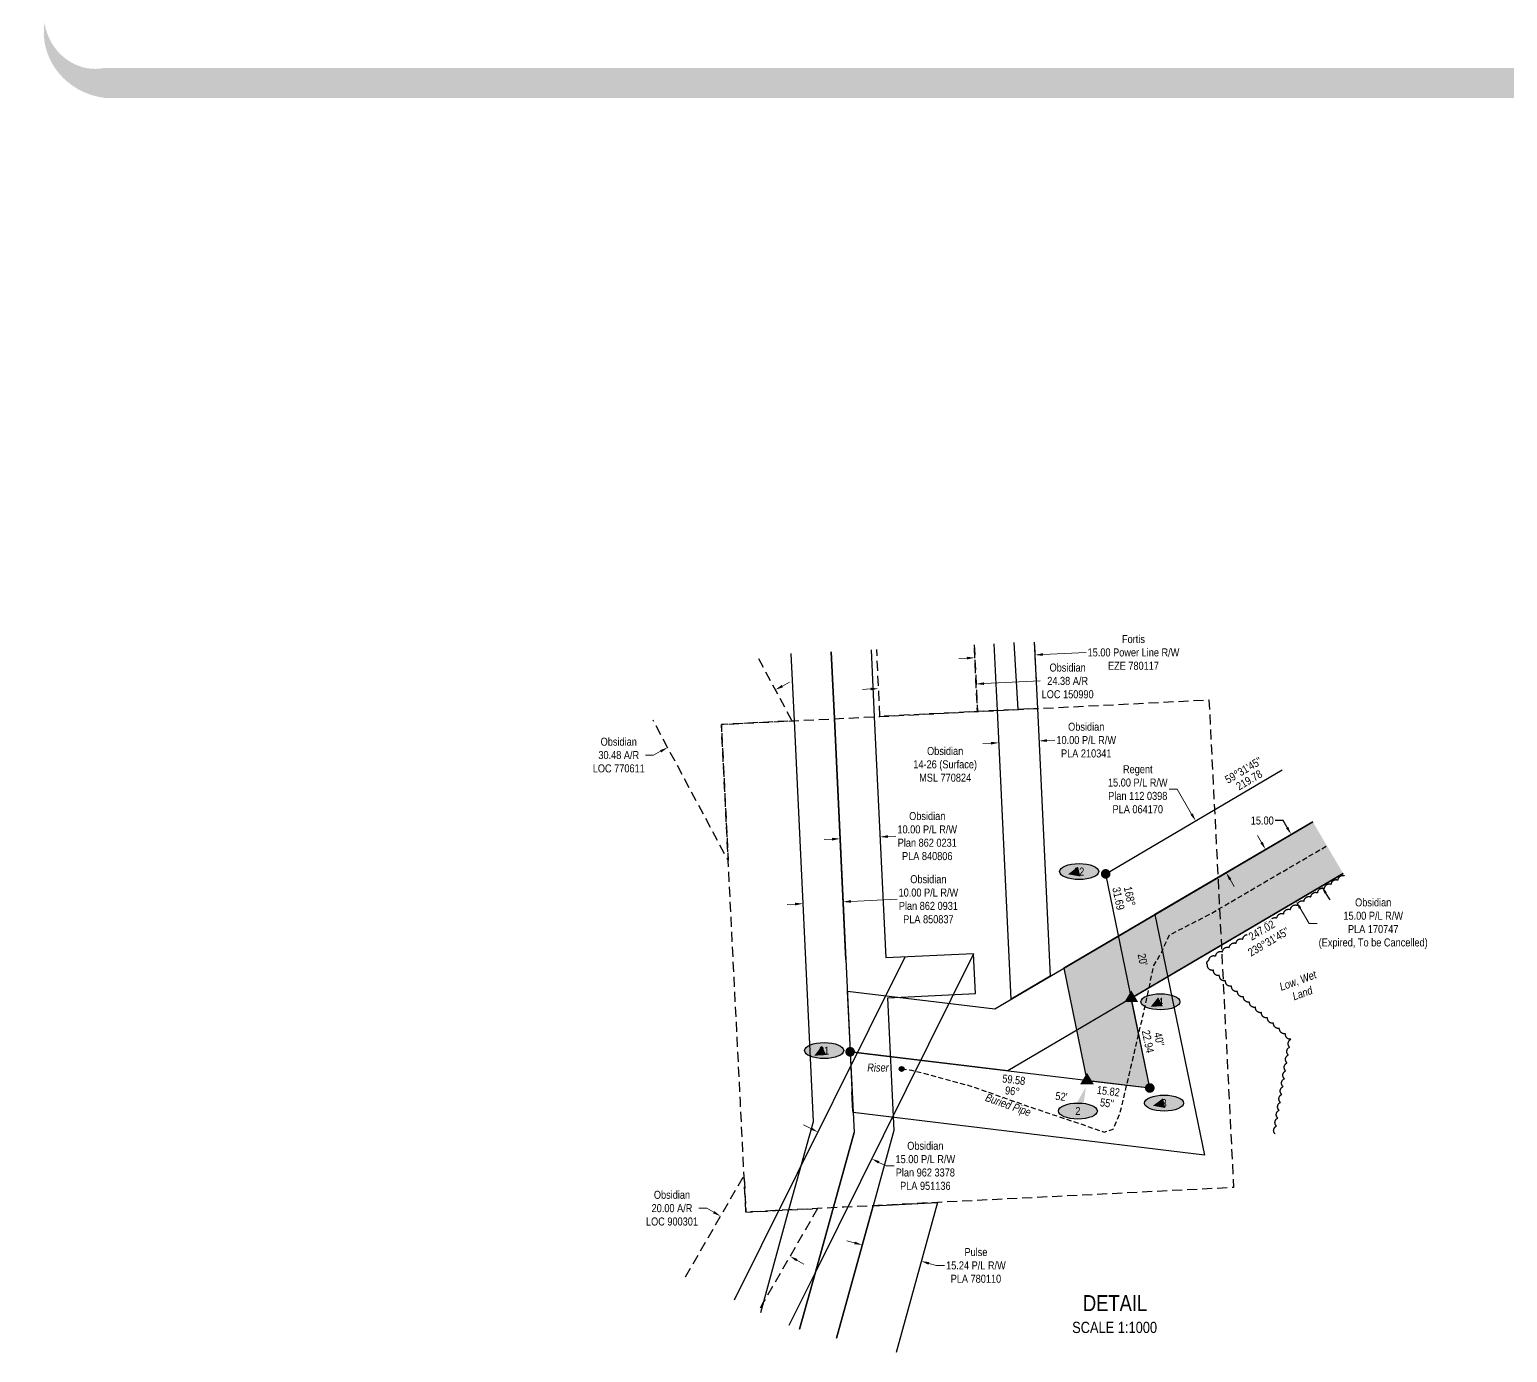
# Model space of a CAD drawing. Extents: x 615581 to 623475, y 5921655 to 5926517.
# Drawn here: x 615581 to 617428, y 5921655 to 5923307 of the extents above; entities that cross this region are included whole.
import ezdxf
from ezdxf.enums import TextEntityAlignment as Align

# ---------------------------------------------------------------- set-up
doc = ezdxf.new("R2010")
doc.units = 0
doc.header["$LTSCALE"] = 5
doc.header["$PDSIZE"] = 0.5
for name, pattern in [('0', [1, 1, 0]), ('foc-ACCESSROAD', [3.75, 2.5, -1.25]), ('foc-FLOWLINE', [3.75, 2.5, -1.25]), ('UG_PIPE', [1.875, 1.25, -0.625])]:
    doc.linetypes.add(name, pattern=pattern)
doc.layers.get('Defpoints').update_dxf_attribs({"color": 9})
for name, color, linetype in [('AS-PIPE-UG', 44, 'UG_PIPE'), ('AS-PIPE-UG-T', 44, 'Continuous'), ('AS-POWER', 104, 'foc-POWER'), ('AS-SYMBOL', 7, 'Continuous'), ('C-AR', 13, 'foc-ACCESSROAD'), ('C-EZE', 13, 'foc-FLOWLINE'), ('C-RW', 13, 'Continuous'), ('C-WS', 13, 'foc-ACCESSROAD'), ('DETAIL-T', 7, 'Continuous'), ('F-RW', 190, 'Continuous'), ('L-BD', 7, 'Continuous'), ('L-BD1', 253, 'Continuous'), ('L-MON', 1, 'Continuous'), ('P-ELEVATION', 7, 'Continuous'), ('P-PROPOSED', 10, 'Continuous'), ('P-PROPOSED-H', 21, 'Continuous'), ('P-TXT', 4, 'Continuous'), ('T-BUSH', 110, '0')]:
    doc.layers.add(name, color=color, linetype=linetype)
for name, color, linetype, lineweight in [('C-AR-T', 13, 'Continuous', 9), ('C-RW-T', 13, 'Continuous', 9), ('C-WS-T', 13, 'Continuous', 9), ('F-EZE-T', 190, 'Continuous', 9), ('F-RW-T', 190, 'Continuous', 9), ('T-TEXT', 48, 'Continuous', 18)]:
    doc.layers.add(name, color=color, linetype=linetype, lineweight=lineweight)
doc.layers.add('DISCLAIMER', color=7, linetype='Continuous', plot=False)
doc.styles.add('80', font='ARIALN.TTF', dxfattribs={"height": 10})
doc.styles.add('80CG', font='ARIALN.TTF', dxfattribs={"height": 10})
doc.styles.add('80L', font='ARIALN.TTF', dxfattribs={"height": 10})
doc.styles.add('foc-LtypeFont', font='ARIALN.TTF', dxfattribs={"height": 7.35})
doc.linetypes.add('foc-POWER', pattern='A,6,-1,["P",foc-LtypeFont,S=0.2,R=0,X=-0.625,Y=-0.75],-1.24,4', length=12.24)
doc.dimstyles.new('Compass 5 000', dxfattribs={"dimscale": 5, "dimtxt": 9, "dimasz": 2, "dimexe": 0.2, "dimexo": 0.0625, "dimgap": 0.5, "dimtad": 0, "dimtih": 1, "dimtoh": 1, "dimzin": 0, "dimdsep": 46, "dimtxsty": '80CG', "dimcen": 0.1, "dimse1": 1, "dimse2": 1, "dimclrd": 256, "dimclrt": 256, "dimaunit": 1, "dimadec": 4, "dimazin": 0, "dimtfac": 0.06, "dimtofl": 0, "dimtmove": 0, "dimatfit": 1, "dimfxl": 0.2, "dimtolj": 1, "dimtzin": 0, "dimlwd": -1, "dimarcsym": 0})

# ---------------------------------------------------------------- blocks, each defined once
blk = doc.blocks.new('*D471')
at = {"layer": 'C-AR-T', "transparency": 16777216}
for p, q in [((616632, 5922483.8), (616622, 5922483.3)), ((616773.9, 5922490.5), (616843.9, 5922493.8))]:
    blk.add_line(p, q, dxfattribs=at)
for points in [[(616631.9, 5922485.4), (616632.1, 5922482.1), (616642, 5922484.2)], [(616773.8, 5922492.2), (616773.9, 5922488.8), (616763.9, 5922490)]]:
    blk.add_solid(points, dxfattribs=at)
at = {"layer": 'Defpoints', "color": 0, "transparency": 16777216}
for p in [(616748.5, 5922813.4), (616626.7, 5922807.7), (616642, 5922484.2)]:
    blk.add_point(p, dxfattribs=at)
at = {"layer": 'C-AR-T', "transparency": 16777216, "insert": (616878.2, 5922493.8), "char_height": 10, "attachment_point": 5, "style": '80CG'}
blk.add_mtext('\\A1;Obsidian\\P24.38 A/R\\PLOC 150990', dxfattribs=at)
blk = doc.blocks.new('*D472')
at = {"layer": 'C-RW-T', "transparency": 16777216}
for p, q in [((617120.3, 5922292), (617115.3, 5922300.6)), ((617168.5, 5922210.1), (617179.9, 5922190.7)), ((617179.9, 5922190.7), (617189.9, 5922190.7))]:
    blk.add_line(p, q, dxfattribs=at)
for points in [[(617121.8, 5922292.9), (617118.9, 5922291.2), (617125.4, 5922283.4)], [(617170, 5922211), (617167.1, 5922209.3), (617163.4, 5922218.7)]]:
    blk.add_solid(points, dxfattribs=at)
at = {"layer": 'Defpoints', "color": 0, "transparency": 16777216}
for p in [(617255.1, 5922359.6), (617293.1, 5922295), (617163.4, 5922218.7)]:
    blk.add_point(p, dxfattribs=at)
at = {"layer": 'C-RW-T', "transparency": 16777216, "insert": (617259.9, 5922190.7), "char_height": 10, "attachment_point": 5, "style": '80CG'}
blk.add_mtext('\\A1;Obsidian\\P15.00 P/L R/W\\PPLA 170747\\P(Expired, To be Cancelled)', dxfattribs=at)
blk = doc.blocks.new('*D473')
at = {"layer": 'Defpoints', "color": 0, "transparency": 16777216}
for p in [(617029.8, 5922314.1), (617076.2, 5922254.4), (617067.8, 5922249.4)]:
    blk.add_point(p, dxfattribs=at)
at = {"layer": 'F-RW-T', "transparency": 16777216}
for p, q in [((617014.9, 5922358.5), (617004.9, 5922358.5)), ((617033.1, 5922327.6), (617014.9, 5922358.5)), ((617081.2, 5922245.7), (617086.3, 5922237.1))]:
    blk.add_line(p, q, dxfattribs=at)
for points in [[(617034.5, 5922328.4), (617031.6, 5922326.8), (617038.1, 5922319)], [(617082.7, 5922246.6), (617079.8, 5922244.9), (617076.2, 5922254.4)]]:
    blk.add_solid(points, dxfattribs=at)
at = {"layer": 'F-RW-T', "transparency": 16777216, "insert": (616965.8, 5922358.5), "char_height": 10, "attachment_point": 5, "style": '80CG'}
blk.add_mtext('\\A1;Regent\\P15.00 P/L R/W\\PPlan 112 0398\\PPLA 064170', dxfattribs=at)
blk = doc.blocks.new('RISER')
h = blk.add_hatch(color=255)
h.dxf.hatch_style = 1
edge = h.paths.add_edge_path()
edge.add_arc((0, 0), 0.7, 0, 360)
blk.add_hatch(color=13).paths.add_polyline_path([(0.58, -0.15), (-0.58, -0.15, 0.774597)])
at = {"color": 13}
blk.add_line((-0.58, -0.15), (0.58, -0.15), dxfattribs=at)
blk.add_circle((0, 0), 0.6, dxfattribs=at)
blk = doc.blocks.new('fdia')
at = {"color": 255, "const_width": 1}
blk.add_lwpolyline([(-0.5, 0, 1), (0.5, 0, 1)], format="xyb", close=True, dxfattribs=at)
blk = doc.blocks.new('Fdiaa')
blk.add_blockref('fdia', (0, 0))
blk = doc.blocks.new('fdib')
at = {"color": 1, "const_width": 1.6}
blk.add_lwpolyline([(-0.4, 0, 1), (0.4, 0, 1)], format="xyb", close=True, dxfattribs=at)
at = {"color": 1}
blk.add_circle((0, 0), 0.8, dxfattribs=at)
blk = doc.blocks.new('Fdibb')
blk.add_blockref('fdib', (0, 0))
blk = doc.blocks.new('fdicc')
for name in ['Fdibb', 'Fdiaa']:
    blk.add_blockref(name, (0, 0))
blk = doc.blocks.new('FDI')
blk.add_blockref('fdicc', (0, 0))
blk = doc.blocks.new('*U463')
at = {"layer": 'P-ELEVATION'}
h = blk.add_hatch(color=111, dxfattribs=at)
h.dxf.hatch_style = 1
edge = h.paths.add_edge_path()
edge.add_ellipse((0, 0), major_axis=(-24.4, 0), ratio=0.410256, start_angle=0, end_angle=360)
at = {"layer": 'P-ELEVATION', "color": 7, "flags": 128}
blk.add_lwpolyline([(0, 0, 12.5, 0, 0), (-12.4, -6.4, 0, 0, 0)], format="xyseb", dxfattribs=at)
at = {"layer": 'P-ELEVATION', "color": 7}
blk.add_ellipse((0, 0), major_axis=(-24.4, 0), ratio=0.410256, dxfattribs=at)
at = {"layer": 'P-ELEVATION', "style": '80'}
blk.add_attdef('ELEVATION', text='', height=10, dxfattribs=at).set_placement((0, 0), align=Align.MIDDLE_CENTER)
blk = doc.blocks.new('*D474')
at = {"layer": 'C-AR-T', "transparency": 16777216}
for p, q in [((616427.4, 5921835.2), (616417.4, 5921835.2)), ((616436, 5921830.2), (616427.4, 5921835.2)), ((616540, 5921770.3), (616548.6, 5921765.3))]:
    blk.add_line(p, q, dxfattribs=at)
for points in [[(616436.9, 5921831.6), (616435.2, 5921828.8), (616444.7, 5921825.2)], [(616540.8, 5921771.7), (616539.2, 5921768.8), (616531.3, 5921775.2)]]:
    blk.add_solid(points, dxfattribs=at)
at = {"layer": 'Defpoints', "color": 0, "transparency": 16777216}
for p in [(616442.2, 5921820.9), (616444.7, 5921825.2), (616528.8, 5921770.9)]:
    blk.add_point(p, dxfattribs=at)
at = {"layer": 'C-AR-T', "transparency": 16777216, "insert": (616383.9, 5921835.2), "char_height": 10, "attachment_point": 5, "style": '80CG'}
blk.add_mtext('\\A1;Obsidian\\P20.00 A/R\\PLOC 900301', dxfattribs=at)
blk = doc.blocks.new('*D475')
at = {"layer": 'Defpoints', "color": 0, "transparency": 16777216}
for p in [(616616.4, 5921770.1), (616695.2, 5921769), (616689.9, 5921749.8)]:
    blk.add_point(p, dxfattribs=at)
at = {"layer": 'F-RW-T', "transparency": 16777216}
for p, q in [((616612.1, 5921791.9), (616602.4, 5921794.6)), ((616704.8, 5921766.3), (616714.5, 5921763.7)), ((616714.5, 5921763.7), (616724.5, 5921763.7))]:
    blk.add_line(p, q, dxfattribs=at)
for points in [[(616612.5, 5921793.5), (616611.6, 5921790.3), (616621.7, 5921789.3)], [(616705.3, 5921767.9), (616704.4, 5921764.7), (616695.2, 5921769)]]:
    blk.add_solid(points, dxfattribs=at)
at = {"layer": 'F-RW-T', "transparency": 16777216, "insert": (616763.6, 5921763.7), "char_height": 10, "attachment_point": 5, "style": '80CG'}
blk.add_mtext('\\A1;Pulse\\P15.24 P/L R/W\\PPLA 780110', dxfattribs=at)
blk = doc.blocks.new('*D476')
at = {"layer": 'C-AR-T', "transparency": 16777216}
for p, q in [((616521.8, 5922487.4), (616530.6, 5922492.1)), ((616369.7, 5922405.9), (616360.9, 5922401.2)), ((616360.9, 5922401.2), (616350.9, 5922401.2))]:
    blk.add_line(p, q, dxfattribs=at)
for points in [[(616521, 5922488.9), (616522.6, 5922485.9), (616513, 5922482.7)], [(616369, 5922407.4), (616370.5, 5922404.5), (616378.6, 5922410.7)]]:
    blk.add_solid(points, dxfattribs=at)
at = {"layer": 'Defpoints', "color": 0, "transparency": 16777216}
for p in [(616515.1, 5922478.7), (616378.6, 5922410.7), (616380.7, 5922406.7)]:
    blk.add_point(p, dxfattribs=at)
at = {"layer": 'C-AR-T', "transparency": 16777216, "insert": (616317.4, 5922401.2), "char_height": 10, "attachment_point": 5, "style": '80CG'}
blk.add_mtext('\\A1;Obsidian\\P30.48 A/R\\PLOC 770611', dxfattribs=at)
blk = doc.blocks.new('*D477')
at = {"layer": 'C-RW-T', "transparency": 16777216}
for p, q in [((616607.5, 5922218.4), (616665.1, 5922221.1)), ((616537.6, 5922215.1), (616527.6, 5922214.6))]:
    blk.add_line(p, q, dxfattribs=at)
for points in [[(616607.5, 5922220.1), (616607.6, 5922216.7), (616597.5, 5922217.9)], [(616537.6, 5922216.8), (616537.7, 5922213.4), (616547.6, 5922215.6)]]:
    blk.add_solid(points, dxfattribs=at)
at = {"layer": 'Defpoints', "color": 0, "transparency": 16777216}
for p in [(616546.1, 5922248), (616596, 5922250.4), (616547.6, 5922215.6)]:
    blk.add_point(p, dxfattribs=at)
at = {"layer": 'C-RW-T', "transparency": 16777216, "insert": (616704.2, 5922221.1), "char_height": 10, "attachment_point": 5, "style": '80CG'}
blk.add_mtext('\\A1;Obsidian\\P10.00 P/L R/W\\PPlan 862 0931\\PPLA 850837', dxfattribs=at)
blk = doc.blocks.new('*D478')
at = {"layer": 'C-RW-T', "transparency": 16777216}
for p, q in [((616584, 5922296.2), (616574, 5922295.7)), ((616653.7, 5922299.5), (616663.7, 5922300))]:
    blk.add_line(p, q, dxfattribs=at)
for points in [[(616583.9, 5922297.9), (616584, 5922294.5), (616594, 5922296.7)], [(616653.7, 5922301.2), (616653.8, 5922297.8), (616643.7, 5922299)]]:
    blk.add_solid(points, dxfattribs=at)
at = {"layer": 'Defpoints', "color": 0, "transparency": 16777216}
for p in [(616643.7, 5922299), (616594.5, 5922284.5), (616644.3, 5922286.9)]:
    blk.add_point(p, dxfattribs=at)
at = {"layer": 'C-RW-T', "transparency": 16777216, "insert": (616702.8, 5922300), "char_height": 10, "attachment_point": 5, "style": '80CG'}
blk.add_mtext('\\A1;Obsidian\\P10.00 P/L R/W\\PPlan 862 0231\\PPLA 840806', dxfattribs=at)
blk = doc.blocks.new('*D479')
at = {"layer": 'C-RW-T', "transparency": 16777216}
for p, q in [((616782.4, 5922416.1), (616772.4, 5922415.6)), ((616852.3, 5922419.4), (616862.3, 5922419.9))]:
    blk.add_line(p, q, dxfattribs=at)
for points in [[(616852.3, 5922421.1), (616852.4, 5922417.7), (616842.4, 5922418.9)], [(616782.3, 5922417.8), (616782.5, 5922414.4), (616792.4, 5922416.6)]]:
    blk.add_solid(points, dxfattribs=at)
at = {"layer": 'Defpoints', "color": 0, "transparency": 16777216}
for p in [(616792.4, 5922417.1), (616842.3, 5922419.5), (616842.4, 5922418.9)]:
    blk.add_point(p, dxfattribs=at)
at = {"layer": 'C-RW-T', "transparency": 16777216, "insert": (616901.4, 5922419.9), "char_height": 10, "attachment_point": 5, "style": '80CG'}
blk.add_mtext('\\A1;Obsidian\\P10.00 P/L R/W\\PPLA 210341', dxfattribs=at)
blk = doc.blocks.new('*D480')
at = {"layer": 'C-RW-T', "transparency": 16777216}
for p, q in [((616557.3, 5921934.8), (616548.4, 5921939.2)), ((616642.4, 5921892.5), (616651.3, 5921888.1)), ((616651.3, 5921888.1), (616661.3, 5921888.1))]:
    blk.add_line(p, q, dxfattribs=at)
for points in [[(616558.1, 5921936.3), (616556.6, 5921933.3), (616566.3, 5921930.3)], [(616643.1, 5921894), (616641.6, 5921891), (616633.4, 5921897)]]:
    blk.add_solid(points, dxfattribs=at)
at = {"layer": 'Defpoints', "color": 0, "transparency": 16777216}
for p in [(616567.4, 5921932.5), (616633.4, 5921897), (616634.5, 5921899.1)]:
    blk.add_point(p, dxfattribs=at)
at = {"layer": 'C-RW-T', "transparency": 16777216, "insert": (616700.4, 5921888.1), "char_height": 10, "attachment_point": 5, "style": '80CG'}
blk.add_mtext('\\A1;Obsidian\\P15.00 P/L R/W\\PPlan 962 3378\\PPLA 951136', dxfattribs=at)
blk = doc.blocks.new('*U468')
at = {"layer": 'P-ELEVATION'}
h = blk.add_hatch(color=111, dxfattribs=at)
h.dxf.hatch_style = 1
edge = h.paths.add_edge_path()
edge.add_ellipse((0, 0), major_axis=(-24.4, 0), ratio=0.410256, start_angle=0, end_angle=360)
at = {"layer": 'P-ELEVATION', "color": 7, "flags": 128}
blk.add_lwpolyline([(0, 0, 12.5, 0, 0), (-14, -3.3, 0, 0, 0)], format="xyseb", dxfattribs=at)
at = {"layer": 'P-ELEVATION', "color": 7}
blk.add_ellipse((0, 0), major_axis=(-24.4, 0), ratio=0.410256, dxfattribs=at)
at = {"layer": 'P-ELEVATION', "style": '80'}
blk.add_attdef('ELEVATION', text='', height=10, dxfattribs=at).set_placement((0, 0), align=Align.MIDDLE_CENTER)
blk = doc.blocks.new('*D494')
at = {"layer": 'Defpoints', "color": 0, "transparency": 16777216}
for p in [(617195.4, 5922237.6), (617036.9, 5922231.2), (617074.9, 5922166.6)]:
    blk.add_point(p, dxfattribs=at)
at = {"layer": 'P-TXT', "transparency": 16777216}
for p, q in [((617147.3, 5922319.4), (617137.3, 5922319.4)), ((617152.4, 5922310.8), (617147.3, 5922319.4)), ((617200.5, 5922228.9), (617205.6, 5922220.3))]:
    blk.add_line(p, q, dxfattribs=at)
for points in [[(617153.8, 5922311.6), (617150.9, 5922309.9), (617157.4, 5922302.2)], [(617202, 5922229.8), (617199.1, 5922228.1), (617195.4, 5922237.6)]]:
    blk.add_solid(points, dxfattribs=at)
at = {"layer": 'P-TXT', "transparency": 16777216, "insert": (617121.3, 5922319.4), "char_height": 10, "attachment_point": 5, "style": '80CG'}
blk.add_mtext('\\A1;15.00', dxfattribs=at)
blk = doc.blocks.new('*U500')
at = {"layer": 'P-ELEVATION'}
h = blk.add_hatch(color=111, dxfattribs=at)
h.dxf.hatch_style = 1
edge = h.paths.add_edge_path()
edge.add_ellipse((0, 0), major_axis=(-24.4, 0), ratio=0.410256, start_angle=0, end_angle=360)
at = {"layer": 'P-ELEVATION', "color": 7, "flags": 128}
blk.add_lwpolyline([(0, 0, 12.5, 0, 0), (9.9, 29.9, 0, 0, 0)], format="xyseb", dxfattribs=at)
at = {"layer": 'P-ELEVATION', "color": 7}
blk.add_ellipse((0, 0), major_axis=(-24.4, 0), ratio=0.410256, dxfattribs=at)
at = {"layer": 'P-ELEVATION', "style": '80'}
blk.add_attdef('ELEVATION', text='', height=10, dxfattribs=at).set_placement((0, 0), align=Align.MIDDLE_CENTER)
blk = doc.blocks.new('TRIA')
blk.add_hatch(color=255).paths.add_polyline_path([(-0.04, 1.52), (-1.47, -0.87), (1.39, -0.87)])
blk = doc.blocks.new('Hybrid_EC')
at = {"color": 251}
for points in [[(-1.3, -0.74), (0, 1.42), (1.3, -0.74)], [(0.47, -0.26), (0, 0.53), (-0.47, -0.26)]]:
    blk.add_lwpolyline(points, close=True, dxfattribs=at)
at = {"layer": 'Defpoints'}
blk.add_circle((0, 0), 0.05, dxfattribs=at)
at = {"xscale": 1.2, "yscale": 1.2, "zscale": 1.2}
blk.add_blockref('TRIA', (0.05, 0.06), dxfattribs=at)
blk = doc.blocks.new('*D502')
at = {"layer": 'Defpoints', "color": 0, "transparency": 16777216}
for p in [(616762.4, 5922521.6), (616837.3, 5922526.3), (616837.3, 5922525.1)]:
    blk.add_point(p, dxfattribs=at)
at = {"layer": 'F-EZE-T', "transparency": 16777216}
for p, q in [((616752.3, 5922522.3), (616742.3, 5922521.9)), ((616847.3, 5922526.8), (616901.3, 5922529.4))]:
    blk.add_line(p, q, dxfattribs=at)
for points in [[(616752.2, 5922524), (616752.4, 5922520.7), (616762.3, 5922522.8)], [(616847.2, 5922528.5), (616847.3, 5922525.2), (616837.3, 5922526.3)]]:
    blk.add_solid(points, dxfattribs=at)
at = {"layer": 'F-EZE-T', "transparency": 16777216, "insert": (616960.4, 5922529.4), "char_height": 10, "attachment_point": 5, "style": '80CG'}
blk.add_mtext('\\A1;Fortis\\P15.00 Power Line R/W\\PEZE 780117', dxfattribs=at)
blk = doc.blocks.new('Disclaimer_Legal')
at = {"layer": 'DISCLAIMER', "color": 254, "flags": 128}
blk.add_lwpolyline([(-3612.9, -1104.6, 37.5, 37.5, 0), (4096.1, -1104.6, 37.5, 37.5, 0.414214), (4171.1, -1029.6, 37.5, 37.5, 0), (4171.1, 2078.7, 37.5, 0, 0.414214), (4096.1, 2153.7, 0, 0, 0), (-3612.9, 2153.7, 0, 0, 0.414214), (-3687.9, 2078.7, 0, 0, 0), (-3687.9, -1029.6, 0, 37.5, 0.414214)], format="xyseb", close=True, dxfattribs=at)

msp = doc.modelspace()

# ---------------------------------------------------------------- hatches: boundary and pattern name
at = {"layer": 'P-PROPOSED-H'}
h = msp.add_hatch(color=256, dxfattribs=at)
h.dxf.hatch_style = 1
h.paths.add_polyline_path([(617184.351, 5922318.016), (616873.431, 5922135.083), (616902.355, 5921994.861), (616980.861, 5921985.386), (616957.699, 5922097.676), (617222.37, 5922253.398)])

# ---------------------------------------------------------------- linework, layer by layer
at = {"layer": 'AS-PIPE-UG', "flags": 128}
msp.add_lwpolyline([(616670.781, 5922009.126), (616683.306, 5922007.776), (616705.566, 5922001.741), (616756.096, 5921988.176), (616830.146, 5921962.011), (616892.121, 5921941.336), (616923.831, 5921930.326), (616935.011, 5921934.061), (616943.666, 5921953.796), (616955.011, 5922001.626), (616967.341, 5922054.336), (616976.676, 5922095.036), (616985.826, 5922138.386), (616995.681, 5922155.231), (617005.251, 5922176.551), (617054.941, 5922201.936), (617202.044, 5922287.944)], dxfattribs=at)
at = {"layer": 'AS-POWER', "flags": 128}
msp.add_lwpolyline([(616816.461, 5922458.171), (616811.519, 5922541.869)], dxfattribs=at)
at = {"layer": 'C-AR', "flags": 128}
for points in [[(616761.552, 5922538.866), (616765.498, 5922455.604), (616643.658, 5922449.463), (616639.695, 5922533.091)], [(616491.94, 5922521.926), (616533.727, 5922443.925), (616445.586, 5922439.481), (616454.145, 5922269.569), (616360.25, 5922444.832)], [(616400.976, 5921749.382), (616473.976, 5921875.987), (616476.276, 5921830.31), (616513.199, 5921832.167), (616530.068, 5921833.019), (616565.665, 5921834.81), (616498.365, 5921718.088), (616491.718, 5921706.559)]]:
    msp.add_lwpolyline(points, dxfattribs=at)
at = {"layer": 'C-EZE', "flags": 128}
msp.add_lwpolyline([(616836.51, 5922542.418), (616840.445, 5922459.379), (616765.498, 5922455.604), (616761.552, 5922538.866)], dxfattribs=at)
at = {"layer": 'C-RW', "flags": 128}
for points in [[(616632.7, 5922532.76), (616636.654, 5922449.11), (616650.88, 5922148.105)], [(616836.495, 5922542.417), (616840.433, 5922459.379), (616856.289, 5922124.997), (616807.603, 5922096.352), (616790.493, 5922456.863), (616786.544, 5922540.05)], [(616494.785, 5921705.112), (616530.068, 5921833.019), (616550.665, 5921907.685), (616560.49, 5921943.317), (616536.821, 5922444.082), (616532.854, 5922528.028)], [(616582.773, 5922530.394), (616586.733, 5922446.597), (616601.201, 5922145.821), (616606.471, 5922030.571), (616606.471, 5922030.571), (616611.531, 5921929.696), (616611.531, 5921929.696), (616611.531, 5921929.696), (616562.991, 5921755.256), (616543.288, 5921684.096)], [(616600.952, 5922145.81), (616600.57, 5922153.883), (616586.733, 5922446.597), (616582.773, 5922530.394)], [(616495.855, 5921788.629), (616675.098, 5922149.218)], [(616760.781, 5922153.156), (616562.991, 5921755.256), (616529.894, 5921688.543)], [(616661.456, 5921932.083), (616653.517, 5922098.191), (616763.076, 5922103.227), (616760.781, 5922153.156), (616650.88, 5922148.105)], [(616609.908, 5921956.375), (616609.56, 5921963.746), (616608.756, 5921980.753)], [(616543.288, 5921684.096), (616562.991, 5921755.256), (616562.991, 5921755.256), (616611.531, 5921929.696)], [(616661.096, 5921932.103), (616635.224, 5921838.319), (616628.938, 5921815.528), (616589.604, 5921672.927)], [(616462.079, 5921720.546), (616495.855, 5921788.629)]]:
    msp.add_lwpolyline(points, dxfattribs=at)
at = {"layer": 'C-RW'}
msp.add_lwpolyline([(617222.37, 5922253.398), (616803.275, 5922006.819), (616606.711, 5922030.542), (616603.081, 5922106.498), (616787.099, 5922084.289), (617184.351, 5922318.016)], dxfattribs=at)
at = {"layer": 'C-WS', "flags": 128}
msp.add_lwpolyline([(616513.199, 5921832.167), (616476.276, 5921830.31), (616469.297, 5921968.82), (616454.145, 5922269.569), (616445.586, 5922439.481), (616533.727, 5922443.925), (616536.821, 5922444.082), (616586.733, 5922446.597), (616636.654, 5922449.11), (616643.658, 5922449.463), (616765.498, 5922455.604), (616840.445, 5922459.379), (617054.757, 5922470.179), (617065.741, 5922252.23), (617070.202, 5922163.686), (617085.453, 5921861.001), (616715.434, 5921842.358), (616635.224, 5921838.319), (616599.036, 5921836.493), (616582.645, 5921835.665), (616530.068, 5921833.019), (616513.199, 5921832.167)], close=True, dxfattribs=at)
at = {"layer": 'F-RW', "flags": 128}
for points in [[(617184.351, 5922318.016), (616987.208, 5922202.025), (617049.173, 5921901.624), (616610.341, 5921954.587), (616606.711, 5922030.542), (616980.861, 5921985.386), (616925.696, 5922252.821), (617146.332, 5922382.635)], [(616589.606, 5921672.927), (616628.94, 5921815.528), (616635.224, 5921838.319), (616715.434, 5921842.358), (616663.767, 5921655.043)]]:
    msp.add_lwpolyline(points, dxfattribs=at)
at = {"layer": 'P-PROPOSED', "flags": 128}
msp.add_lwpolyline([(617184.351, 5922318.016), (616873.431, 5922135.083), (616902.355, 5921994.861), (616980.861, 5921985.386), (616957.699, 5922097.676), (617222.37, 5922253.398)], dxfattribs=at)
at = {"layer": 'T-BUSH', "flags": 128}
msp.add_lwpolyline([(617137.359, 5921927.962, -0.52056705), (617139.006, 5921937.822, -0.52056705), (617140.653, 5921947.682, -0.52056705), (617142.3, 5921957.542, -0.52056705), (617143.948, 5921967.401, -0.52056705), (617145.595, 5921977.261, -0.52056705), (617147.242, 5921987.121, -0.52056705), (617148.889, 5921996.981, -0.52056705), (617150.536, 5922006.841, -0.52056705), (617152.183, 5922016.7, -0.52056705), (617153.83, 5922026.56, -0.52056705), (617155.478, 5922036.42, -0.52056705), (617157.125, 5922046.28, -0.52056705), (617150.477, 5922053.19, -0.52056705), (617142.975, 5922059.797, -0.52056705), (617135.473, 5922066.404, -0.52056705), (617127.971, 5922073.011, -0.52056705), (617120.469, 5922079.618, -0.52056705), (617112.968, 5922086.224, -0.52056705), (617105.466, 5922092.831, -0.52056705), (617097.964, 5922099.438, -0.52056705), (617090.462, 5922106.045, -0.52056705), (617082.96, 5922112.652, -0.52056705), (617075.458, 5922119.258, -0.52056705), (617067.956, 5922125.865, -0.52056705), (617060.454, 5922132.472, -0.52056705), (617052.952, 5922139.079, -0.52056705), (617054.666, 5922144.918, -0.52056705), (617063.158, 5922150.191, -0.52056705), (617071.65, 5922155.465, -0.52056705), (617080.142, 5922160.739, -0.52056705), (617088.635, 5922166.013, -0.52056705), (617097.127, 5922171.287, -0.52056705), (617105.619, 5922176.561, -0.52056705), (617114.111, 5922181.834, -0.52056705), (617122.603, 5922187.108, -0.52056705), (617131.095, 5922192.382, -0.52056705), (617139.587, 5922197.656, -0.52056705), (617148.079, 5922202.93, -0.52056705), (617156.571, 5922208.204, -0.52056705), (617165.063, 5922213.478, -0.52056705), (617173.555, 5922218.751, -0.52056705), (617182.047, 5922224.025, -0.52056705), (617190.539, 5922229.299, -0.52056705), (617199.032, 5922234.573, -0.52056705), (617207.524, 5922239.847, -0.52056705), (617216.016, 5922245.121, -0.49426887), (617224.031, 5922250.575, -0.49426887)], format="xyb", dxfattribs=at)

# ---------------------------------------------------------------- block references
at = {"xscale": 0.99964425, "yscale": 0.99964425, "zscale": 0.99964425}
msp.add_blockref('Disclaimer_Legal', (619286.635, 5924345.061), dxfattribs=at)
for name, p, values in [('*U468', (616892.587, 5922255.678), {'ELEVATION': '22'}), ('*U463', (616994.148, 5922093.132), {'ELEVATION': '4'}), ('*U463', (616573.99, 5922032.116), {'ELEVATION': '21'}), ('*U500', (616890.959, 5921956.615), {'ELEVATION': '2'}), ('*U468', (616998.707, 5921966.477), {'ELEVATION': '3'})]:
    msp.add_blockref(name, p, dxfattribs=at).add_auto_attribs(values)
at = {"layer": 'AS-SYMBOL', "xscale": 4.998221249999982, "yscale": 4.998221249999982, "zscale": 4.998221249999982}
msp.add_blockref('RISER', (616670.831, 5922009.136), dxfattribs=at)
at = {"layer": 'L-MON'}
for name, p, xscale, yscale, zscale in [('FDI', (616925.696, 5922252.821), 4.998221249999982, 4.998221249999982, 4.998221249999982), ('Hybrid_EC', (616957.699, 5922097.676), 4.999999999999995, 4.999999999999995, 4.999999999999995), ('FDI', (616606.471, 5922030.571), 4.998221249999992, 4.998221249999992, 4.998221249999992), ('Hybrid_EC', (616902.355, 5921994.861), 4.999999999999995, 4.999999999999995, 4.999999999999995), ('FDI', (616980.776, 5921985.386), 4.998221249999982, 4.998221249999982, 4.998221249999982), ('FDI', (616980.861, 5921985.386), 4.998221249999982, 4.998221249999982, 4.998221249999982)]:
    msp.add_blockref(name, p, dxfattribs=dict(at, xscale=xscale, yscale=yscale, zscale=zscale))

# ---------------------------------------------------------------- texts
at = {"layer": 'AS-PIPE-UG-T', "insert": (616777.736, 5921978.902), "char_height": 9.99644, "attachment_point": 1, "rotation": 340.539529, "style": '80L'}
msp.add_mtext_dynamic_manual_height_columns('{\\fArial Narrow|b0|i1|c0|p34;Buried Pipe}', width=59.03588, gutter_width=50, heights=[0], dxfattribs=at)
at = {"layer": 'C-WS-T', "insert": (616725.167, 5922389.592), "char_height": 9.99639, "attachment_point": 5, "style": '80CG'}
msp.add_mtext('\\A1;Obsidian\\P14-26 (Surface)\\PMSL 770824', dxfattribs=at)
at = {"layer": 'DETAIL-T', "color": 3, "insert": (616823.198, 5921726.651), "char_height": 20, "width": 225.8342, "attachment_point": 1, "style": '80CG'}
msp.add_mtext('\\pi74.104;DETAIL\\P\\pi60.627;{\\H0.7x;SCALE 1:1000}', dxfattribs=at)
at = {"layer": 'L-BD', "style": '80L'}
for s, rotation, p in [('31.69', 281.6552, (616941.754, 5922221.983)), ('168°', 281.6552, (616955.705, 5922224.861)), ("20'", 281.6552, (616972.003, 5922145.85)), ('22.94', 281.6552, (616978.581, 5922043.449)), ("40''", 281.6552, (616992.532, 5922046.327)), ('59.58', 353.1183, (616810.931, 5921995.7)), ('96°', 353.1183, (616809.225, 5921981.558)), ("52'", 353.1183, (616870.348, 5921974.791)), ('15.82', 353.1109, (616929.092, 5921981.385)), ("55''", 353.1109, (616927.293, 5921966.499))]:
    msp.add_text(s, height=9.9964, rotation=rotation, dxfattribs=at).set_placement(p, align=Align.MIDDLE)
at = {"layer": 'L-BD1', "style": '80L'}
for s, p in [("59°31'45''", (617097.715, 5922382.354)), ('219.78', (617104.939, 5922370.076))]:
    msp.add_text(s, height=9.9964, rotation=30.4709, dxfattribs=at).set_placement(p, align=Align.MIDDLE)
at = {"layer": 'T-TEXT', "insert": (617125.356, 5922110.084), "char_height": 9.99644, "attachment_point": 1, "rotation": 20, "style": '80L'}
msp.add_mtext_dynamic_manual_height_columns('\\pi17.405;{\\fArial Narrow|b0|i1|c0|p34;Low, Wet\\P\\pi28.475;Land}', width=82.60341, gutter_width=50, heights=[0], dxfattribs=at)
at = {"layer": 'T-TEXT', "insert": (616627.88, 5922015.918), "char_height": 9.99644, "attachment_point": 1, "style": '80L'}
msp.add_mtext_dynamic_manual_height_columns('{\\fArial Narrow|b0|i1|c0|p34;Riser}', width=27.82169, gutter_width=50, heights=[0], dxfattribs=at)

# ---------------------------------------------------------------- dimensions: what is measured, and where the dimension line sits
at = {"layer": 'C-AR-T'}
for base, p1, p2, angle, text, picture, middle in [((616642.01, 5922484.238), (616748.541, 5922813.431), (616626.684, 5922807.656), 182.713138, 'Obsidian\\P24.38 A/R\\PLOC 150990', '*D471', (616878.183, 5922493.805)), ((616378.561, 5922410.653), (616515.085, 5922478.722), (616380.672, 5922406.712), 208.179729, 'Obsidian\\P30.48 A/R\\PLOC 770611', '*D476', (616317.419, 5922401.208)), ((616444.692, 5921825.199), (616528.816, 5921770.901), (616442.185, 5921820.851), 150.032651, 'Obsidian\\P20.00 A/R\\PLOC 900301', '*D474', (616383.853, 5921835.189))]:
    dim = msp.add_linear_dim(base=base, p1=p1, p2=p2, angle=angle, text=text, dimstyle='Compass 5 000', dxfattribs=at)
    dim.commit()
    dim.dimension.update_dxf_attribs({"geometry": picture, "text_midpoint": middle, "dimtype": 161})
at = {"layer": 'C-RW-T'}
for p1, p2, distance, text, picture, middle in [((616792.378, 5922417.132), (616842.324, 5922419.5), -0.562, 'Obsidian\\P10.00 P/L R/W\\PPLA 210341', '*D479', (616901.414, 5922419.886)), ((616594.53, 5922284.501), (616644.323, 5922286.854), 12.181, 'Obsidian\\P10.00 P/L R/W\\PPlan 862 0231\\PPLA 840806', '*D478', (616702.811, 5922299.966))]:
    dim = msp.add_aligned_dim(p1=p1, p2=p2, distance=distance, text=text, dimstyle='Compass 5 000', dxfattribs=at)
    dim.commit()
    dim.dimension.update_dxf_attribs({"geometry": picture, "text_midpoint": middle})
for base, p1, p2, angle, text, picture, middle in [((616547.622, 5922215.567), (616596.007, 5922250.408), (616546.087, 5922248.048), 182.706052, 'Obsidian\\P10.00 P/L R/W\\PPlan 862 0931\\PPLA 850837', '*D477', (616704.209, 5922221.121)), ((616633.435, 5921896.971), (616567.353, 5921932.464), (616634.489, 5921899.091), 333.568732, 'Obsidian\\P15.00 P/L R/W\\PPlan 962 3378\\PPLA 951136', '*D480', (616700.431, 5921888.069))]:
    dim = msp.add_linear_dim(base=base, p1=p1, p2=p2, angle=angle, text=text, dimstyle='Compass 5 000', dxfattribs=at)
    dim.commit()
    dim.dimension.update_dxf_attribs({"geometry": picture, "text_midpoint": middle, "dimtype": 161})
at = {"layer": 'F-EZE-T'}
dim = msp.add_linear_dim(base=(616837.272, 5922526.349), p1=(616762.371, 5922521.579), p2=(616837.33, 5922525.131), angle=2.713155, text='Fortis\\P15.00 Power Line R/W\\PEZE 780117', dimstyle='Compass 5 000', dxfattribs=at)
dim.commit()
dim.dimension.update_dxf_attribs({"geometry": '*D502', "text_midpoint": (616960.428, 5922529.383), "dimtype": 161})
at = {"layer": 'F-RW-T'}
dim = msp.add_linear_dim(base=(617076.167, 5922254.365), p1=(617029.766, 5922314.052), p2=(617067.785, 5922249.433), angle=300.470874, text='Regent\\P15.00 P/L R/W\\PPlan 112 0398\\PPLA 064170', dimstyle='Compass 5 000', dxfattribs=at)
dim.commit()
dim.dimension.update_dxf_attribs({"geometry": '*D473', "text_midpoint": (616965.826, 5922358.476), "dimtype": 161})
dim = msp.add_aligned_dim(p1=(616616.408, 5921770.095), p2=(616689.909, 5921749.82), distance=19.874, text='Pulse\\P15.24 P/L R/W\\PPLA 780110', dimstyle='Compass 5 000', dxfattribs=at)
dim.commit()
dim.dimension.update_dxf_attribs({"geometry": '*D475', "text_midpoint": (616763.56, 5921763.661)})

# ---------------------------------------------------------------- next in the draw order: texts
at = {"layer": 'L-BD1', "insert": (617118.123, 5922186.689), "char_height": 9.99644, "width": 34.56246, "attachment_point": 2, "rotation": 30.4709, "style": '80L', "bg_fill": 3, "box_fill_scale": 1.1, "bg_fill_color": 256, "bg_fill_transparency": 0}
msp.add_mtext("247.02 239%%D31'45''", dxfattribs=at)

# ---------------------------------------------------------------- next in the draw order: dimensions: what is measured, and where the dimension line sits
at = {"layer": 'C-RW-T'}
dim = msp.add_linear_dim(base=(617163.444, 5922218.725), p1=(617255.054, 5922359.648), p2=(617293.09, 5922294.98), angle=300.463408, text='Obsidian\\P15.00 P/L R/W\\PPLA 170747\\P(Expired, To be Cancelled)', dimstyle='Compass 5 000', dxfattribs=at)
dim.commit()
dim.dimension.update_dxf_attribs({"geometry": '*D472', "text_midpoint": (617259.851, 5922190.726), "dimtype": 161})
at = {"layer": 'P-TXT'}
dim = msp.add_linear_dim(base=(617195.446, 5922237.557), p1=(617036.876, 5922231.248), p2=(617074.895, 5922166.629), angle=300.470874, text='15.00', dimstyle='Compass 5 000', dxfattribs=at)
dim.commit()
dim.dimension.update_dxf_attribs({"geometry": '*D494', "text_midpoint": (617121.347, 5922319.413), "dimtype": 161})

doc.saveas('drawing.dxf')
